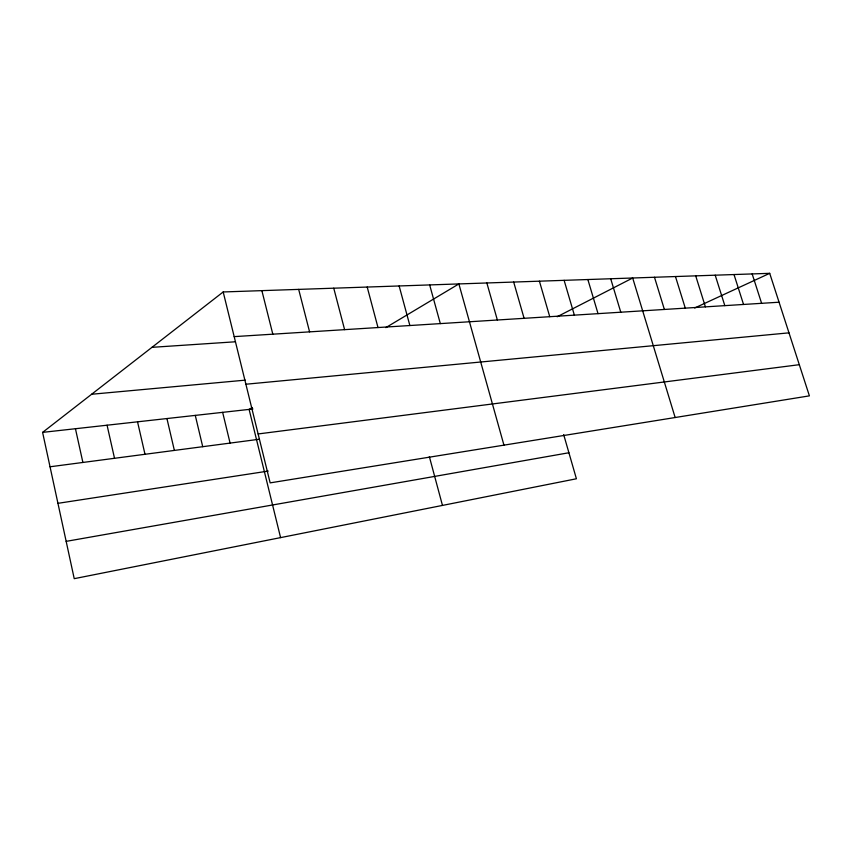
<?xml version="1.0" encoding="UTF-8"?>
<svg xmlns="http://www.w3.org/2000/svg" width="852" height="852" viewBox="0 0 852 852"><rect width="100%" height="100%" fill="white"/><g stroke="black" fill="none" stroke-linecap="round" stroke-linejoin="round"><path stroke-width="1.28" d="M563.673 434.595L576.41 478.771L74.231 578.668L42.6 432.379L223.192 291.959L769.707 273.332L809.4 395.86L270.159 482.871L223.192 291.959M252.288 407.501L249.103 409.407L280.585 537.623M385.818 327.626L458.877 283.929L503.947 445.149M557.165 316.742L632.685 277.997L675.146 417.523M694.668 307.998L769.707 273.332M66.168 541.361L568.902 452.753M57.936 503.33L268.22 471.081M50.034 466.779L259.072 439.281M258.124 433.956L799.304 364.688M42.6 432.379L252.938 408.981M245.898 384.231L788.984 332.844M91.611 394.263L245.312 380.141M151.965 347.339L235.258 341.79M234.183 336.625L779.058 302.215M752.167 273.929L761.613 303.312M734.009 274.546L743.54 304.452M715.201 275.185L724.818 305.634M695.701 275.856L705.413 306.858M675.476 276.549L685.285 308.136M654.485 277.262L664.379 309.457M610.703 278.753L620.778 312.205M587.859 279.531L598.029 313.642M564.12 280.34L574.365 315.144M539.412 281.181L549.742 316.699M513.681 282.055L524.097 318.318M486.854 282.97L497.355 320.001M429.664 284.919L440.324 323.611M399.141 285.963L409.865 325.528M429.355 456.629L442.465 505.417M367.201 287.049L377.99 327.541M333.75 288.189L344.602 329.649M298.679 289.382L309.585 331.865M261.873 290.638L272.821 334.186M222.649 412.347L230.083 443.093M195.278 415.393L202.723 446.693M166.928 418.545L174.372 450.42M137.534 421.815L145 454.286M107.064 425.201L114.519 458.291M75.445 428.726L82.889 462.455"/></g></svg>
